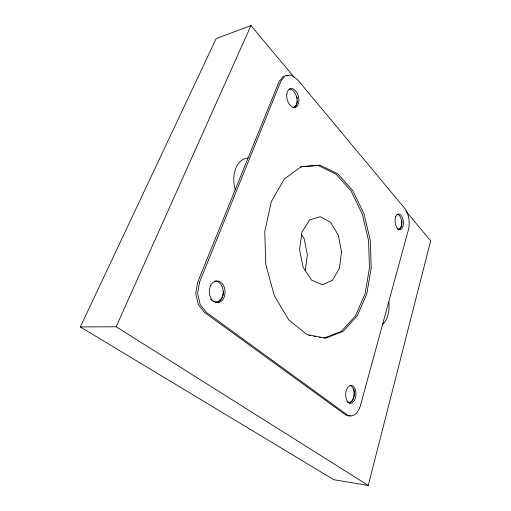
<?xml version="1.0" encoding="UTF-8"?>
<svg xmlns="http://www.w3.org/2000/svg" width="511" height="511" viewBox="0 0 511 511"><rect width="100%" height="100%" fill="white"/><g stroke="black" fill="none" stroke-linecap="round" stroke-linejoin="round"><path stroke-width="0.77" d="M305.201 270.543L307.373 254.785L304.179 238.771L301.298 234.23M294.515 77.729L250.971 25.55L216.198 38.542L80.329 326.944L333.83 479.72L368.265 485.45L430.671 240.873L405.689 210.934M80.329 326.944L116.138 326.765L250.971 25.55M283.554 76.056L279.172 81.428L197.655 282.27L195.713 293.403L198.23 304.505L204.464 312.413L345.117 414.504A17.866 10.265 -87 0 0 350.38 415.647M323.897 338.141L341.342 331.377L355.458 315.868L365.058 293.876L369.485 267.885L368.508 240.406L362.229 213.956L351.114 191.037L336.002 174.117L318.206 165.481L300.379 166.873M286.601 75.864L288.121 75.769M308.733 335.222L310.254 335.516M314.041 336.244L315.555 336.538M319.349 337.266L320.863 337.56M116.138 326.765L368.265 485.45M388.794 301.784A20.676 11.434 88.1 0 1 382.86 324.134M235.207 189.741A25.607 17.125 79.2 0 1 248.065 158.059M297.051 97.122A9.69 5.8 75.9 0 1 297.287 98.604M297.351 100.808A9.69 5.8 75.9 0 1 293.052 107.329M289.341 89.016A9.696 5.806 76 0 1 296.514 96.662A9.696 5.806 76 0 1 294.515 107.412M223.55 291.251A10.84 7.876 87.4 0 1 218.989 300.947A10.84 7.876 87.4 0 1 210.545 299.012M214.735 281.076A10.846 7.889 87.5 0 1 223.186 291.474A10.846 7.889 87.5 0 1 215.821 302.742M353.804 388.922A8.923 5.142 -87.2 0 1 352.903 399.321A8.923 5.142 -87.2 0 1 346.95 401.665M350.124 385.435A8.93 5.142 -87.1 0 1 354.149 394.326A8.93 5.142 -87.1 0 1 349.435 403.077M401.735 220.081A7.869 4.133 84.2 0 1 397.469 229.075M397.903 214.371A7.869 4.139 84.2 0 1 401.735 222.355A7.869 4.139 84.2 0 1 398.689 229.797M341.501 251.827L339.438 268.192L332.552 280.252L322.409 284.761L311.582 280.111L303.1 267.151L299.529 249.362L301.975 231.975L309.634 220.024L320.167 216.651L330.604 222.323L338.314 235.175L341.501 251.827M371.229 267.77L366.815 293.806L357.234 315.836L343.137 331.377L325.718 338.161L306.785 334.501L288.734 319.886L274.254 295.499L265.771 264.449L264.787 231.381L271.411 201.43L284.359 178.946L301.407 166.592L319.988 165.149L337.765 173.81L352.865 190.775L363.973 213.745L370.245 240.247L371.229 267.77M199.546 282.149L197.604 293.314L200.127 304.441L206.361 312.368L346.924 414.67A17.898 10.252 -87 0 0 360.613 404.948L408.404 229.771A15.713 8.202 84.2 0 0 404.642 208.29L297.562 79.703L291.442 75.13L285.355 75.513L280.98 80.898L199.546 282.149M286.831 93.883A9.715 5.8 76 0 0 294.719 107.546A9.715 5.8 76 0 0 296.853 92.689A9.715 5.8 76 0 0 286.831 93.883M210.711 285.368A10.872 7.882 87.5 0 0 216.543 302.608A10.872 7.882 87.5 0 0 224.329 287.463A10.872 7.882 87.5 0 0 210.711 285.368M353.599 401.576A8.949 5.136 -87.2 0 0 353.139 386.188A8.949 5.136 -87.2 0 0 345.653 395.342A8.949 5.136 -87.2 0 0 353.599 401.576M395.744 216.696A7.882 4.126 84.2 0 0 399.027 229.554A7.882 4.126 84.2 0 0 402.975 219.27A7.882 4.126 84.2 0 0 395.744 216.696"/></g></svg>
